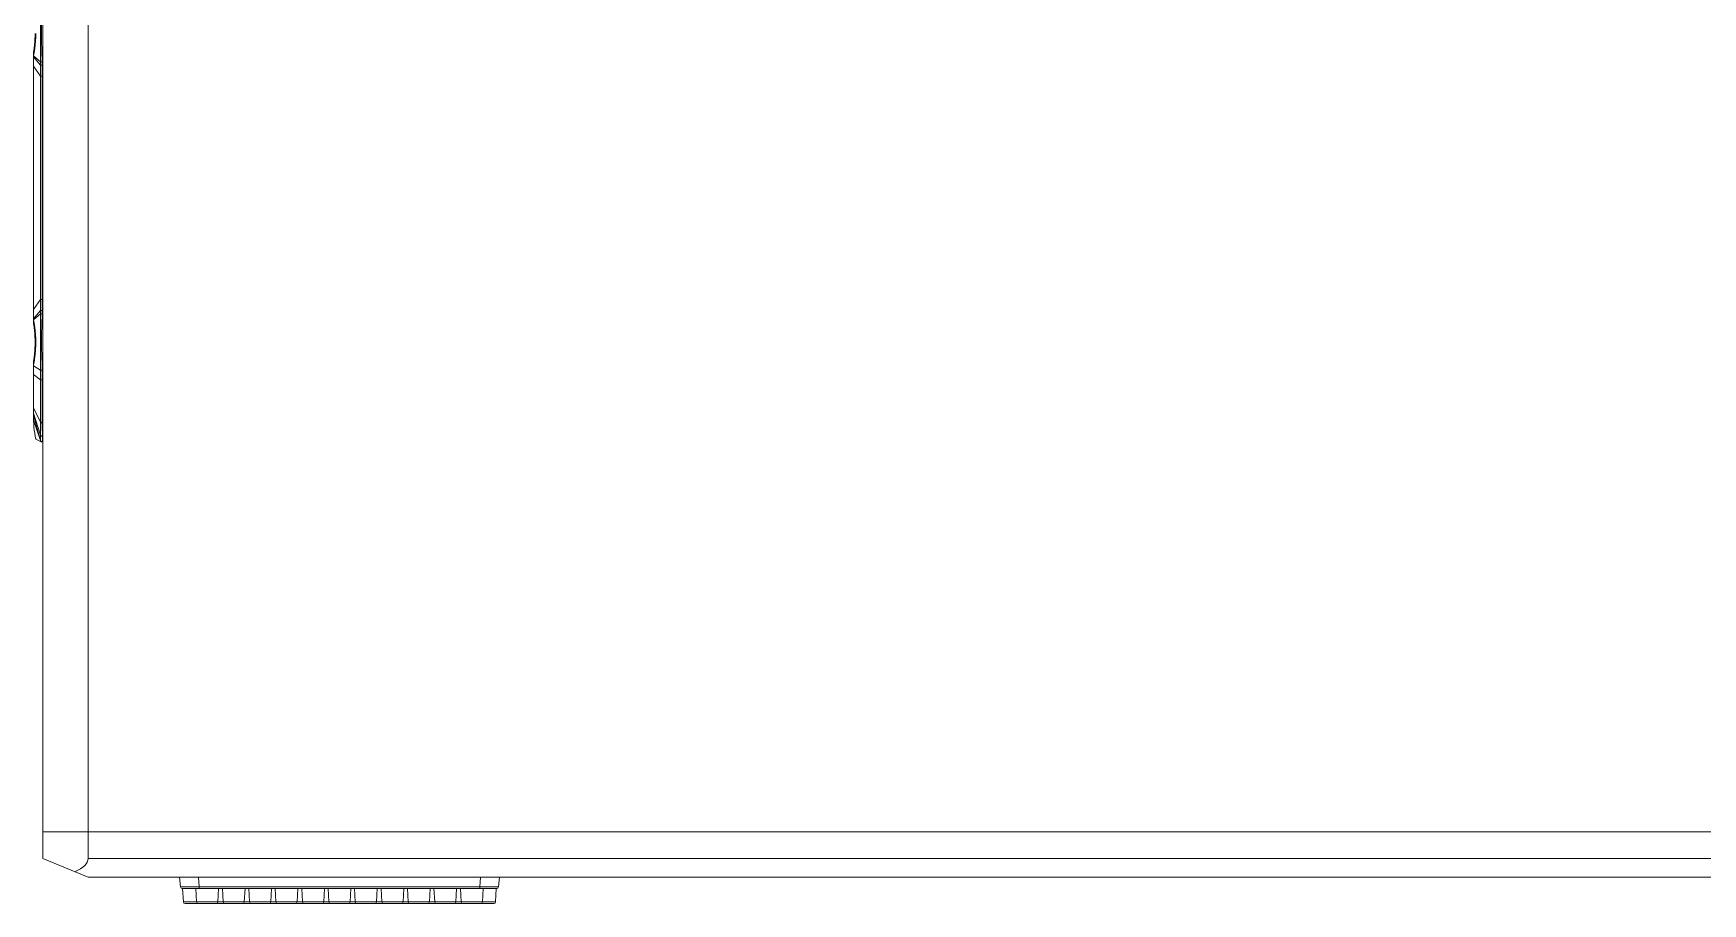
# Model space of a CAD drawing. Header units: millimetres. Extents: x 0 to 3564, y 0 to 2520.
# Drawn here: x 1434.5 to 1876.2, y 967.5 to 1197.9 of the extents above; entities that cross this region are included whole.
import ezdxf

# ---------------------------------------------------------------- set-up
doc = ezdxf.new("R2010")
doc.units = ezdxf.units.MM
doc.layers.get('0').update_dxf_attribs({"lineweight": 13})

msp = doc.modelspace()

# ---------------------------------------------------------------- linework, layer by layer
for p, q in [((1436.99, 1476.46), (1436.99, 986.46)), ((1448.99, 986.46), (1448.99, 1476.77)), ((1434.49, 1192.63), (1434.49, 1191.68)), ((1434.49, 1189.92), (1434.49, 1189.2)), ((1434.49, 1189.2), (1434.49, 1124.84)), ((1434.49, 1189.2), (1436.39, 1186.62)), ((1436.38, 1189.48), (1434.51, 1191.68)), ((1436.37, 1190.4), (1434.56, 1191.97)), ((1436.81, 1190.41), (1436.37, 1190.4)), ((1436.37, 1190.4), (1436.38, 1189.48)), ((1436.83, 1189.48), (1436.38, 1189.48)), ((1436.82, 1190.41), (1436.83, 1189.48)), ((1436.39, 1186.62), (1436.39, 1127.42)), ((1436.85, 1186.62), (1436.39, 1186.62)), ((1436.85, 1186.62), (1436.85, 1127.42)), ((1434.49, 1124.84), (1436.39, 1127.42)), ((1436.85, 1127.42), (1436.39, 1127.42)), ((1434.49, 1124.12), (1434.49, 1124.84)), ((1434.49, 1122.36), (1434.49, 1121.41)), ((1436.38, 1124.56), (1434.51, 1122.36)), ((1436.37, 1123.63), (1434.56, 1122.07)), ((1436.37, 1123.63), (1436.38, 1124.56)), ((1436.81, 1123.63), (1436.37, 1123.63)), ((1436.83, 1124.55), (1436.38, 1124.56)), ((1436.82, 1123.63), (1436.83, 1124.55)), ((1435.13, 1116.07), (1435.13, 1116.11)), ((1434.49, 1110.81), (1434.49, 1109.92)), ((1436.38, 1108.69), (1434.52, 1109.92)), ((1434.49, 1108.14), (1434.49, 1107.61)), ((1436.4, 1106.19), (1434.5, 1107.61)), ((1436.83, 1108.69), (1436.38, 1108.69)), ((1436.39, 1094.99), (1436.4, 1106.19)), ((1436.4, 1106.19), (1436.85, 1106.18)), ((1436.85, 1094.98), (1436.85, 1106.18)), ((1434.49, 1098.98), (1434.49, 1098.79)), ((1434.49, 1098.79), (1436.39, 1094.99)), ((1434.49, 1098.79), (1434.49, 1098.16)), ((1434.49, 1098.16), (1434.49, 1097.38)), ((1434.49, 1097.38), (1436.41, 1091.51)), ((1434.49, 1096.79), (1434.49, 1097.38)), ((1436.39, 1090.12), (1434.49, 1096.79)), ((1436.38, 1090.1), (1434.52, 1095.48)), ((1436.85, 1094.98), (1436.39, 1094.98)), ((1436.39, 1094.98), (1436.39, 1094.78)), ((1436.85, 1094.78), (1436.39, 1094.78)), ((1436.85, 1094.98), (1436.85, 1094.78)), ((1435.13, 1090.48), (1436.39, 1089.83)), ((1436.36, 1090.05), (1436.38, 1090.1)), ((1436.38, 1090.1), (1436.39, 1090.12)), ((1436.39, 1090.13), (1436.39, 1090.12)), ((1436.4, 1089.83), (1436.39, 1089.83)), ((1436.39, 1089.83), (1436.39, 1089.83)), ((1436.39, 1089.83), (1436.39, 1089.83)), ((1436.6, 1089.78), (1436.6, 1089.78)), ((1436.84, 1089.76), (1436.6, 1089.78)), ((1436.6, 1089.78), (1436.61, 1089.77)), ((1436.71, 1089.77), (1436.74, 1089.77)), ((1436.82, 1089.76), (1436.83, 1089.76)), ((1436.99, 979.46), (1436.99, 986.46)), ((1436.99, 986.46), (2090.99, 986.46)), ((1448.99, 979.46), (1448.99, 986.46)), ((1436.99, 979.46), (1448.99, 974.46)), ((2078.99, 979.46), (1448.99, 979.46)), ((2078.99, 974.46), (1448.99, 974.46)), ((1473.17, 974.46), (1473.39, 971.92)), ((1478.37, 971.92), (1478.15, 974.46)), ((1478.37, 971.92), (1478.37, 971.46)), ((1478.37, 971.92), (1552.61, 971.92)), ((1552.84, 974.46), (1552.61, 971.92)), ((1552.61, 971.46), (1552.61, 971.92)), ((1557.59, 971.92), (1557.82, 974.46)), ((1473.89, 971.46), (1480.15, 971.46)), ((1473.99, 971.46), (1474.18, 967.94)), ((1474.18, 967.94), (1556.81, 967.94)), ((1474.68, 967.46), (1556.31, 967.46)), ((1477.49, 971.46), (1477.68, 967.94)), ((1480.49, 971.46), (1480.15, 971.46)), ((1480.84, 971.46), (1480.49, 971.46)), ((1487.15, 971.46), (1480.84, 971.46)), ((1483.31, 967.94), (1483.49, 971.46)), ((1484.49, 971.46), (1484.68, 967.94)), ((1487.49, 971.46), (1487.15, 971.46)), ((1487.84, 971.46), (1487.49, 971.46)), ((1494.15, 971.46), (1487.84, 971.46)), ((1490.31, 967.94), (1490.49, 971.46)), ((1491.49, 971.46), (1491.68, 967.94)), ((1494.49, 971.46), (1494.15, 971.46)), ((1494.84, 971.46), (1494.49, 971.46)), ((1501.15, 971.46), (1494.84, 971.46)), ((1497.31, 967.94), (1497.49, 971.46)), ((1498.49, 971.46), (1498.68, 967.94)), ((1501.49, 971.46), (1501.15, 971.46)), ((1501.84, 971.46), (1501.49, 971.46)), ((1508.15, 971.46), (1501.84, 971.46)), ((1504.31, 967.94), (1504.49, 971.46)), ((1505.49, 971.46), (1505.68, 967.94)), ((1508.49, 971.46), (1508.15, 971.46)), ((1508.84, 971.46), (1508.49, 971.46)), ((1515.15, 971.46), (1508.84, 971.46)), ((1511.31, 967.94), (1511.49, 971.46)), ((1512.68, 967.94), (1512.49, 971.46)), ((1515.49, 971.46), (1515.15, 971.46)), ((1515.84, 971.46), (1515.49, 971.46)), ((1522.15, 971.46), (1515.84, 971.46)), ((1518.31, 967.94), (1518.49, 971.46)), ((1519.68, 967.94), (1519.49, 971.46)), ((1522.49, 971.46), (1522.15, 971.46)), ((1522.84, 971.46), (1522.49, 971.46)), ((1529.15, 971.46), (1522.84, 971.46)), ((1525.49, 971.46), (1525.31, 967.94)), ((1526.68, 967.94), (1526.49, 971.46)), ((1529.49, 971.46), (1529.15, 971.46)), ((1529.84, 971.46), (1529.49, 971.46)), ((1536.15, 971.46), (1529.84, 971.46)), ((1532.49, 971.46), (1532.31, 967.94)), ((1533.68, 967.94), (1533.49, 971.46)), ((1536.49, 971.46), (1536.15, 971.46)), ((1536.84, 971.46), (1536.49, 971.46)), ((1543.15, 971.46), (1536.84, 971.46)), ((1539.49, 971.46), (1539.31, 967.94)), ((1540.68, 967.94), (1540.49, 971.46)), ((1543.49, 971.46), (1543.15, 971.46)), ((1543.84, 971.46), (1543.49, 971.46)), ((1550.15, 971.46), (1543.84, 971.46)), ((1546.49, 971.46), (1546.31, 967.94)), ((1547.68, 967.94), (1547.49, 971.46)), ((1550.49, 971.46), (1550.15, 971.46)), ((1550.84, 971.46), (1550.49, 971.46)), ((1550.84, 971.46), (1557.1, 971.46)), ((1553.49, 971.46), (1553.31, 967.94)), ((1556.99, 971.46), (1556.81, 967.94))]:
    msp.add_line(p, q)
for points in [[(1436.4, 1089.83), (1436.43, 1089.82), (1436.51, 1089.79), (1436.57, 1089.78), (1436.59, 1089.78), (1436.6, 1089.78)], [(1436.6, 1089.78), (1436.6, 1089.78), (1436.61, 1089.77), (1436.62, 1089.77)], [(1436.6, 1089.78), (1436.6, 1089.78), (1436.61, 1089.77), (1436.61, 1089.77)]]:
    msp.add_lwpolyline(points)
for centre, radius, start, end in [((1164.13, 1186.96), 272.26, 359.9285, 0.5295), ((1164.13, 1127.08), 272.26, 359.4705, 0.0715), ((1466.12, 1096.78), 31.63, 179.9578, 191.4902), ((991.84, 1091.38), 444.57, 0.0157, 0.4372), ((1100.07, 1091.27), 336.79, 359.9935, 0.5973), ((1436.87, 1090.26), 0.5, 195.8892, 267.1597), ((1436.86, 1090.28), 0.52, 244.6183, 250.076), ((1436.86, 1090.28), 0.518, 250.0397, 259.7682), ((1473.89, 971.96), 0.5, 185, 270), ((1557.1, 971.96), 0.5, 270, 355), ((1474.68, 967.96), 0.5, 183, 270), ((1478.18, 967.96), 0.5, 183, 270), ((1482.81, 967.96), 0.5, 270, 357), ((1485.18, 967.96), 0.5, 183, 270), ((1489.81, 967.96), 0.5, 270, 357), ((1492.18, 967.96), 0.5, 183, 270), ((1496.81, 967.96), 0.5, 270, 357), ((1499.18, 967.96), 0.5, 183, 270), ((1503.81, 967.96), 0.5, 270, 357), ((1506.18, 967.96), 0.5, 183, 270), ((1510.81, 967.96), 0.5, 270, 357), ((1513.18, 967.96), 0.5, 183, 270), ((1517.81, 967.96), 0.5, 270, 357), ((1520.18, 967.96), 0.5, 183, 270), ((1524.81, 967.96), 0.5, 270, 357), ((1527.18, 967.96), 0.5, 183, 270), ((1531.81, 967.96), 0.5, 270, 357), ((1534.18, 967.96), 0.5, 183, 270), ((1538.81, 967.96), 0.5, 270, 357), ((1541.18, 967.96), 0.5, 183, 270), ((1545.81, 967.96), 0.5, 270, 357), ((1548.18, 967.96), 0.5, 183, 270), ((1552.81, 967.96), 0.5, 270, 357), ((1556.31, 967.96), 0.5, 270, 357)]:
    msp.add_arc(centre, radius, start, end)
msp.add_ellipse((1436.99, 979.46), major_axis=(12, 0), ratio=0.416667, start_param=-0.785398, end_param=0)
for points, knots in [([(1436.38, 1205.35), (1436.37, 1204.73), (1436.36, 1203.49), (1436.35, 1201.62), (1436.37, 1199.75), (1436.41, 1197.88), (1436.38, 1196.01), (1436.34, 1194.14), (1436.35, 1192.27), (1436.37, 1191.03), (1436.37, 1190.4)], [0, 0, 0, 0, 0.124788, 0.24954, 0.374555, 0.499933, 0.625316, 0.750423, 0.875216, 1, 1, 1, 1]), ([(1436.83, 1205.34), (1436.82, 1204.72), (1436.79, 1203.48), (1436.74, 1201.92), (1436.68, 1200.68), (1436.63, 1199.43), (1436.56, 1197.26), (1436.71, 1194.15), (1436.79, 1191.66), (1436.82, 1190.41)], [0, 0, 0, 0, 0.125003, 0.250004, 0.312507, 0.375009, 0.50001, 0.749999, 1, 1, 1, 1]), ([(1434.49, 1192.63), (1434.49, 1192.63), (1434.5, 1192.65), (1434.5, 1192.69), (1434.51, 1192.76), (1434.53, 1192.87), (1434.56, 1193.05), (1434.59, 1193.27), (1434.65, 1193.65), (1434.72, 1194.23), (1434.81, 1195.02), (1434.88, 1195.92), (1434.93, 1196.9), (1434.94, 1197.58), (1434.94, 1197.93)], [0, 0, 0, 0, 0.004892, 0.010977, 0.019463, 0.04356, 0.076936, 0.119192, 0.169911, 0.294555, 0.445979, 0.618412, 0.805547, 1, 1, 1, 1]), ([(1435.13, 1197.92), (1435.13, 1197.68), (1435.11, 1196.72), (1435.06, 1195.76), (1434.99, 1195.05)], [0, 0, 0, 0, 0.259112, 1, 1, 1, 1]), ([(1434.76, 1193.16), (1434.74, 1193.03), (1434.68, 1192.64), (1434.61, 1192.24), (1434.56, 1191.97)], [0, 0, 0, 0, 0.306988, 1, 1, 1, 1]), ([(1434.99, 1195.05), (1434.98, 1194.87), (1434.91, 1194.24), (1434.83, 1193.61), (1434.76, 1193.16)], [0, 0, 0, 0, 0.277429, 1, 1, 1, 1]), ([(1434.51, 1191.68), (1434.5, 1191.58), (1434.5, 1191.34), (1434.49, 1190.75), (1434.49, 1190.26), (1434.49, 1189.92)], [0, 0, 0, 0, 0.171686, 0.407699, 1, 1, 1, 1]), ([(1434.56, 1191.97), (1434.55, 1191.92), (1434.53, 1191.83), (1434.52, 1191.73), (1434.51, 1191.68)], [0, 0, 0, 0, 0.460599, 1, 1, 1, 1]), ([(1434.51, 1122.36), (1434.5, 1122.46), (1434.5, 1122.7), (1434.49, 1123.29), (1434.49, 1123.77), (1434.49, 1124.12)], [0, 0, 0, 0, 0.171686, 0.407699, 1, 1, 1, 1]), ([(1434.56, 1122.07), (1434.55, 1122.11), (1434.53, 1122.21), (1434.52, 1122.31), (1434.51, 1122.36)], [0, 0, 0, 0, 0.460599, 1, 1, 1, 1]), ([(1434.76, 1120.88), (1434.74, 1121), (1434.68, 1121.4), (1434.61, 1121.8), (1434.56, 1122.07)], [0, 0, 0, 0, 0.306988, 1, 1, 1, 1]), ([(1436.38, 1108.69), (1436.37, 1109.31), (1436.36, 1110.55), (1436.35, 1112.42), (1436.37, 1114.29), (1436.41, 1116.16), (1436.38, 1118.03), (1436.34, 1119.9), (1436.35, 1121.77), (1436.37, 1123.01), (1436.37, 1123.63)], [0, 0, 0, 0, 0.124788, 0.24954, 0.374555, 0.499933, 0.625316, 0.750423, 0.875216, 1, 1, 1, 1]), ([(1436.83, 1108.69), (1436.82, 1109.32), (1436.79, 1110.56), (1436.74, 1112.12), (1436.68, 1113.36), (1436.63, 1114.6), (1436.56, 1116.78), (1436.71, 1119.89), (1436.79, 1122.38), (1436.82, 1123.63)], [0, 0, 0, 0, 0.125003, 0.250004, 0.312507, 0.375009, 0.50001, 0.749999, 1, 1, 1, 1]), ([(1434.49, 1121.41), (1434.49, 1121.4), (1434.5, 1121.38), (1434.5, 1121.35), (1434.51, 1121.28), (1434.53, 1121.17), (1434.56, 1120.99), (1434.59, 1120.77), (1434.65, 1120.39), (1434.72, 1119.81), (1434.81, 1119.02), (1434.88, 1118.12), (1434.93, 1117.13), (1434.94, 1116.46), (1434.94, 1116.11)], [0, 0, 0, 0, 0.004892, 0.010977, 0.019463, 0.04356, 0.076936, 0.119192, 0.169911, 0.294555, 0.445979, 0.618412, 0.805547, 1, 1, 1, 1]), ([(1434.99, 1118.99), (1434.98, 1119.17), (1434.91, 1119.8), (1434.83, 1120.43), (1434.76, 1120.88)], [0, 0, 0, 0, 0.277429, 1, 1, 1, 1]), ([(1435.13, 1116.11), (1435.13, 1116.36), (1435.11, 1117.32), (1435.06, 1118.28), (1434.99, 1118.99)], [0, 0, 0, 0, 0.259112, 1, 1, 1, 1]), ([(1434.94, 1116.11), (1434.94, 1115.77), (1434.93, 1115.09), (1434.88, 1114.11), (1434.81, 1113.2), (1434.72, 1112.41), (1434.65, 1111.84), (1434.59, 1111.45), (1434.56, 1111.23), (1434.53, 1111.06), (1434.51, 1110.94), (1434.5, 1110.87), (1434.5, 1110.84), (1434.49, 1110.82), (1434.49, 1110.81)], [0, 0, 0, 0, 0.194453, 0.381588, 0.554021, 0.705445, 0.830089, 0.880808, 0.923064, 0.95644, 0.980537, 0.989023, 0.995108, 1, 1, 1, 1]), ([(1434.75, 1111.27), (1434.77, 1111.41), (1434.87, 1112.07), (1434.94, 1112.73), (1434.99, 1113.24)], [0, 0, 0, 0, 0.21954, 1, 1, 1, 1]), ([(1434.99, 1113.24), (1435.01, 1113.47), (1435.09, 1114.41), (1435.12, 1115.35), (1435.13, 1116.07)], [0, 0, 0, 0, 0.237614, 1, 1, 1, 1]), ([(1434.52, 1109.92), (1434.51, 1109.88), (1434.51, 1109.79), (1434.5, 1109.56), (1434.49, 1109.2), (1434.49, 1108.69), (1434.49, 1108.33), (1434.49, 1108.14)], [0, 0, 0, 0, 0.063821, 0.151997, 0.385951, 0.677561, 1, 1, 1, 1]), ([(1434.52, 1109.92), (1434.53, 1110), (1434.56, 1110.17), (1434.62, 1110.47), (1434.68, 1110.84), (1434.73, 1111.11), (1434.75, 1111.27)], [0, 0, 0, 0, 0.174592, 0.384461, 0.662161, 1, 1, 1, 1]), ([(1434.5, 1107.61), (1434.5, 1106.89), (1434.49, 1105.45), (1434.49, 1102.58), (1434.49, 1100.42), (1434.49, 1098.98)], [0, 0, 0, 0, 0.25, 0.500001, 1, 1, 1, 1]), ([(1436.39, 1106.19), (1436.39, 1106.39), (1436.39, 1107.23), (1436.39, 1108.06), (1436.38, 1108.69)], [0, 0, 0, 0, 0.25035, 1, 1, 1, 1]), ([(1436.85, 1106.18), (1436.85, 1106.39), (1436.84, 1106.81), (1436.85, 1107.44), (1436.84, 1108.07), (1436.83, 1108.49), (1436.83, 1108.69)], [0, 0, 0, 0, 0.25, 0.500001, 0.749995, 1, 1, 1, 1]), ([(1436.39, 1090.13), (1436.4, 1090.13), (1436.4, 1090.14), (1436.4, 1090.16), (1436.4, 1090.19), (1436.4, 1090.25), (1436.4, 1090.36), (1436.4, 1090.51), (1436.41, 1090.71), (1436.41, 1090.94), (1436.41, 1091.21), (1436.41, 1091.4), (1436.41, 1091.51)], [0, 0, 0, 0, 0.006434, 0.020721, 0.042839, 0.072729, 0.155552, 0.268633, 0.411215, 0.581777, 0.778609, 1, 1, 1, 1]), ([(1436.41, 1091.51), (1436.43, 1091.42), (1436.54, 1091.32), (1436.71, 1091.25), (1436.82, 1091.23), (1436.87, 1091.23)], [0, 0, 0, 0, 0.450597, 0.723595, 1, 1, 1, 1]), ([(1436.87, 1091.23), (1436.87, 1091.12), (1436.87, 1090.91), (1436.87, 1090.62), (1436.87, 1090.37), (1436.86, 1090.16), (1436.86, 1090.01), (1436.86, 1089.92), (1436.86, 1089.86), (1436.86, 1089.82), (1436.85, 1089.79), (1436.85, 1089.77), (1436.85, 1089.76), (1436.85, 1089.76)], [0, 0, 0, 0, 0.224686, 0.42444, 0.596877, 0.740081, 0.852869, 0.897508, 0.934154, 0.962752, 0.983251, 0.995621, 1, 1, 1, 1]), ([(1436.35, 1089.94), (1436.35, 1089.95), (1436.35, 1089.99), (1436.36, 1090.03), (1436.36, 1090.05)], [0, 0, 0, 0, 0.284999, 1, 1, 1, 1]), ([(1436.39, 1089.83), (1436.39, 1089.84), (1436.37, 1089.87), (1436.36, 1089.91), (1436.35, 1089.94)], [0, 0, 0, 0, 0.141564, 1, 1, 1, 1]), ([(1436.48, 1089.93), (1436.47, 1089.94), (1436.43, 1090), (1436.4, 1090.05), (1436.38, 1090.1)], [0, 0, 0, 0, 0.257393, 1, 1, 1, 1]), ([(1436.85, 1089.76), (1436.75, 1089.77), (1436.54, 1089.84), (1436.42, 1090.03), (1436.39, 1090.13)], [0, 0, 0, 0, 0.499991, 1, 1, 1, 1]), ([(1436.83, 1089.76), (1436.81, 1089.76), (1436.75, 1089.77), (1436.68, 1089.79), (1436.64, 1089.81)], [0, 0, 0, 0, 0.243014, 1, 1, 1, 1]), ([(1473.39, 971.92), (1473.39, 971.92), (1473.39, 971.92), (1473.4, 971.92), (1473.4, 971.92), (1473.41, 971.92), (1473.43, 971.92), (1473.45, 971.91), (1473.49, 971.91), (1473.54, 971.91), (1473.61, 971.91), (1473.68, 971.91), (1473.77, 971.91), (1473.87, 971.91), (1474.02, 971.9), (1474.24, 971.9), (1474.53, 971.9), (1474.86, 971.9), (1475.22, 971.9), (1475.61, 971.9), (1476.03, 971.91), (1476.63, 971.91), (1477.41, 971.91), (1478.05, 971.92), (1478.37, 971.92)], [0, 0, 0, 0, 0.000381, 0.001321, 0.002849, 0.004969, 0.007682, 0.010988, 0.019376, 0.030121, 0.043196, 0.058568, 0.076205, 0.096072, 0.118116, 0.168521, 0.226955, 0.292843, 0.365561, 0.444396, 0.528594, 0.61732, 0.804926, 1, 1, 1, 1]), ([(1557.59, 971.92), (1557.59, 971.92), (1557.59, 971.92), (1557.59, 971.92), (1557.58, 971.92), (1557.57, 971.92), (1557.56, 971.92), (1557.53, 971.91), (1557.49, 971.91), (1557.44, 971.91), (1557.38, 971.91), (1557.3, 971.91), (1557.21, 971.91), (1557.11, 971.91), (1556.96, 971.9), (1556.74, 971.9), (1556.45, 971.9), (1556.12, 971.9), (1555.76, 971.9), (1555.37, 971.9), (1554.95, 971.91), (1554.36, 971.91), (1553.57, 971.91), (1552.94, 971.92), (1552.61, 971.92)], [0, 0, 0, 0, 0.000381, 0.001321, 0.002849, 0.004969, 0.007682, 0.010989, 0.019376, 0.030122, 0.043196, 0.058569, 0.076206, 0.096073, 0.118117, 0.168522, 0.226955, 0.292843, 0.36556, 0.444395, 0.528593, 0.617318, 0.804925, 1, 1, 1, 1])]:
    msp.add_open_spline(points, degree=3, knots=knots)
for points in [[(1436.83, 1189.48), (1436.85, 1188.53), (1436.85, 1187.58), (1436.85, 1186.62)], [(1436.83, 1124.55), (1436.85, 1125.51), (1436.85, 1126.46), (1436.85, 1127.42)], [(1436.64, 1089.81), (1436.58, 1089.84), (1436.52, 1089.88), (1436.48, 1089.93)]]:
    msp.add_open_spline(points, degree=3)

doc.saveas('drawing.dxf')
